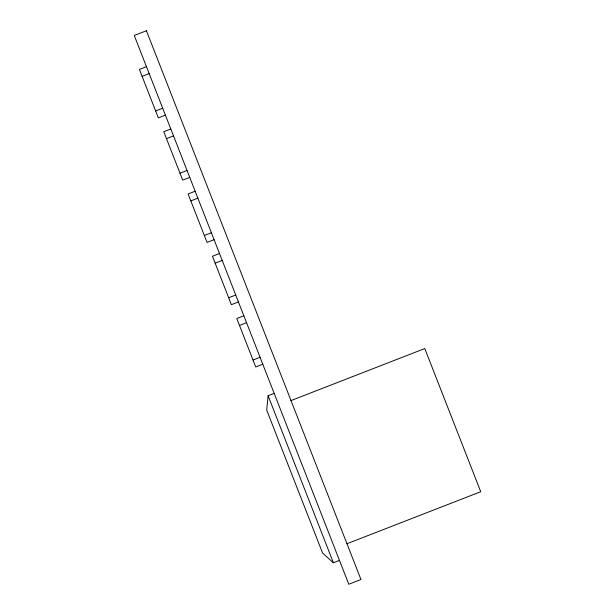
<?xml version="1.0" encoding="UTF-8"?>
<svg xmlns="http://www.w3.org/2000/svg" width="615" height="615" viewBox="0 0 615 615"><rect width="100%" height="100%" fill="white"/><g stroke="black" fill="none" stroke-linecap="round" stroke-linejoin="round"><path stroke-width="0.92" d="M274.182 393.369L268.102 395.737L266.679 410.028L322.644 553.192L333.392 562.756L339.472 560.388M146.462 66.689L139.413 69.426L158.347 117.865L165.397 115.12M142.119 76.345L149.168 73.608M155.641 110.946L162.698 108.202M170.809 128.958L163.759 131.702L182.693 180.133L189.743 177.397M166.465 138.621L173.515 135.877M179.987 173.215L187.037 170.478M195.155 191.234L188.098 193.979L207.04 242.41L214.089 239.666M190.804 200.897L197.861 198.153M204.334 235.491L211.383 232.747M219.501 253.503L212.444 256.247L231.378 304.686L238.436 301.942M215.15 263.166L222.207 260.422M228.68 297.768L235.73 295.023M243.847 315.779L236.79 318.524L255.725 366.955L262.782 364.218M239.496 325.443L246.546 322.698M253.019 360.036L260.076 357.292M291.003 400.573L424.773 348.559L480.738 491.716L346.968 543.729M268.102 395.737L333.392 562.756M146.424 30.75L134.262 35.478L348.797 584.25L360.959 579.522L146.424 30.75"/></g></svg>
